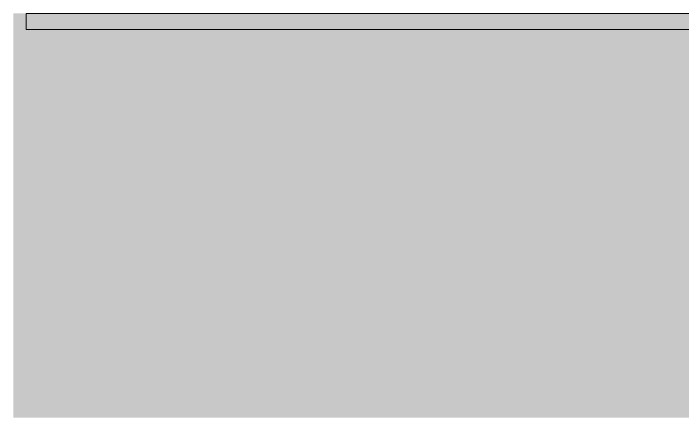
# Model space of a CAD drawing. Header units: millimetres. Extents: x 365175 to 2667127, y -330297 to -162108.
# Drawn here: x 2287328 to 2297711, y -330297 to -324034 of the extents above; entities that cross this region are included whole.
import ezdxf

# ---------------------------------------------------------------- set-up
doc = ezdxf.new("R2010")
doc.units = ezdxf.units.MM
doc.header["$MEASUREMENT"] = 0

# ---------------------------------------------------------------- blocks, each defined once
blk = doc.blocks.new('Élément de coupe_1488_4', base_point=(2775448, -323934))
at = {"linetype": 'Continuous', "lineweight": 0, "true_color": 0x000000}
for points in [[(2287527, -324034), (2287527, -324284), (2287985, -324284), (2287985, -324034)], [(2287985, -324034), (2287985, -324284), (2302562, -324284), (2302562, -324084), (2302561, -324084), (2302561, -324034)]]:
    blk.add_hatch(color=18, dxfattribs=at).paths.add_polyline_path(points)
at = {"color": 9, "linetype": 'Continuous', "lineweight": 5}
for p, q in [((2287527, -324284), (2287527, -324034)), ((2287527, -324034), (2287985, -324034)), ((2287985, -324034), (2302561, -324034)), ((2287527, -324284), (2287985, -324284)), ((2287985, -324284), (2302562, -324284))]:
    blk.add_line(p, q, dxfattribs=at)

msp = doc.modelspace()

# ---------------------------------------------------------------- block references
at = {"lineweight": 0}
msp.add_blockref('Élément de coupe_1488_4', (2775447.681, -323933.55), dxfattribs=at)

# ---------------------------------------------------------------- next in the draw order: hatches: boundary and pattern name
at = {"linetype": 'Continuous', "lineweight": 5}
msp.add_hatch(color=255, dxfattribs=at).paths.add_polyline_path([(2287327.605, -324033.55), (2415765.132, -324033.55), (2415765.132, -330296.824), (2287327.605, -330296.824)])

doc.saveas('drawing.dxf')
